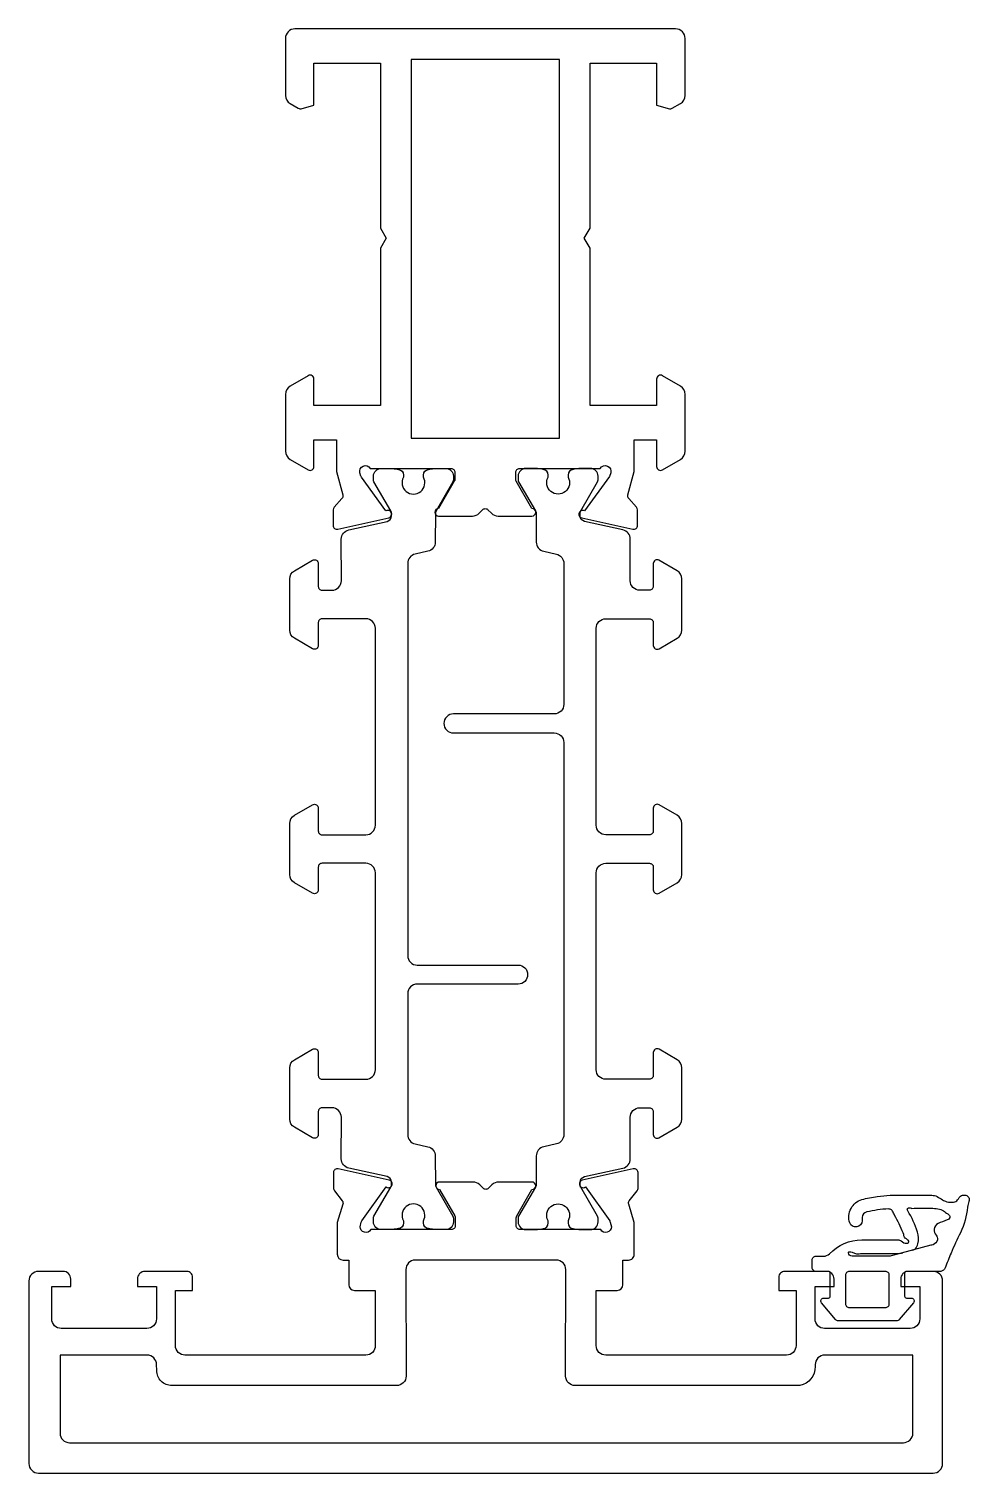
# Model space of a CAD drawing. Header units: millimetres. Extents: x 0 to 49.4, y 0 to 75.9.
import ezdxf

# ---------------------------------------------------------------- set-up
doc = ezdxf.new("R2010")
doc.units = ezdxf.units.MM
doc.layers.add('Aluminium', color=4, linetype='Continuous')
doc.layers.add('Rubber', color=1, linetype='Continuous')

msp = doc.modelspace()

# ---------------------------------------------------------------- linework, layer by layer
at = {"layer": 'Aluminium'}
for points in [[(30.504, 52.369), (29.195, 50.567, 1.178332), (29.048, 50.201), (31.727, 49.607, 0.479656), (31.971, 49.802), (31.971, 50.627, 0.185256), (31.919, 50.76), (31.508, 51.217, -0.253883), (31.464, 51.403), (31.797, 52.646), (31.797, 54.298), (32.976, 54.298), (32.976, 52.898, 0.57735), (33.276, 52.725), (34.226, 53.274, 0.267949), (34.476, 53.707), (34.476, 56.69, 0.267949), (34.226, 57.123), (33.276, 57.672, 0.57735), (32.976, 57.498), (32.976, 56.098), (29.476, 56.098), (29.476, 64.379), (29.176, 64.898), (29.476, 65.418), (29.476, 74.098), (32.976, 74.098), (32.976, 71.885), (33.646, 71.705, 0.198912), (33.798, 71.725), (34.226, 71.973, 0.267949), (34.476, 72.406), (34.476, 75.398, 0.414214), (33.976, 75.898), (13.976, 75.898, 0.414214), (13.476, 75.398), (13.476, 72.406, 0.267949), (13.726, 71.973), (14.154, 71.725, 0.198912), (14.306, 71.705), (14.976, 71.885), (14.976, 74.098), (18.476, 74.098), (18.476, 65.418), (18.776, 64.898), (18.476, 64.379), (18.476, 56.098), (14.976, 56.098), (14.976, 57.498, 0.57735), (14.676, 57.672), (13.726, 57.123, 0.267949), (13.476, 56.69), (13.476, 53.707, 0.267949), (13.726, 53.274), (14.676, 52.725, 0.57735), (14.976, 52.898), (14.976, 54.298), (16.155, 54.298), (16.155, 52.646), (16.488, 51.403, -0.253883), (16.443, 51.217), (16.032, 50.76, 0.185256), (15.981, 50.627), (15.981, 49.802, 0.479656), (16.224, 49.607), (18.904, 50.201, 1.178332), (18.757, 50.567), (17.467, 52.342, -0.083094), (17.438, 52.401), (17.389, 52.561, -0.892533), (17.936, 52.798), (22.176, 52.798, -0.414214), (22.376, 52.598), (22.376, 52.225, -0.131652), (22.349, 52.125), (21.525, 50.698, 1), (21.525, 50.298), (21.776, 50.298), (23.3, 50.298, 0.198912), (23.654, 50.445), (23.834, 50.626, -0.414214), (24.117, 50.626), (24.298, 50.445, 0.198912), (24.651, 50.298), (26.192, 50.298), (26.426, 50.298, 1), (26.426, 50.698), (25.603, 52.125, -0.131652), (25.576, 52.225), (25.576, 52.598, -0.414214), (25.776, 52.798), (30.016, 52.798, -0.893833), (30.563, 52.562)], [(39.398, 10.3), (39.398, 9.6), (40.3, 9.6), (40.3, 6.7, -0.414212), (39.8, 6.2), (30.3, 6.2, -0.414214), (29.8, 6.7), (29.8, 9.6), (30.906, 9.6, 0.414213), (31.206, 9.9), (31.206, 11.198), (31.501, 11.198, 0.414214), (31.801, 11.498), (31.801, 13.173), (31.508, 14.129, -0.244698), (31.542, 14.311), (31.953, 14.837, 0.172618), (31.998, 14.963), (31.998, 15.798, 0.479614), (31.752, 15.99), (29.073, 15.396, 1.238312), (29.236, 15.04), (30.51, 13.254, -0.080897), (30.538, 13.196), (30.601, 12.948, -0.767327), (30.041, 12.798), (25.801, 12.798, -0.414214), (25.601, 12.998), (25.601, 13.415, -0.131652), (25.627, 13.515), (26.426, 14.898, 0.999998), (26.426, 15.298), (24.681, 15.298, 0.198912), (24.327, 15.152), (24.147, 14.971, -0.414214), (23.864, 14.971), (23.683, 15.152, 0.198913), (23.33, 15.298), (21.575, 15.298, 0.999998), (21.575, 14.898), (22.374, 13.515, -0.131652), (22.401, 13.415), (22.401, 12.998, -0.414214), (22.201, 12.798), (17.96, 12.798, -0.767327), (17.401, 12.948), (17.463, 13.196, -0.080897), (17.491, 13.254), (18.765, 15.04, 1.238312), (18.928, 15.396), (16.249, 15.99, 0.479614), (16.003, 15.798), (16.003, 14.963, 0.172618), (16.048, 14.837), (16.459, 14.311, -0.244698), (16.493, 14.129), (16.201, 13.173), (16.201, 11.498, 0.414213), (16.501, 11.198), (16.799, 11.198), (16.799, 9.9, 0.414213), (17.099, 9.6), (18.199, 9.6), (18.199, 6.7, -0.414214), (17.699, 6.2), (8.2, 6.2, -0.414214), (7.7, 6.7), (7.7, 9.6), (8.6, 9.6), (8.6, 10.3, 0.414214), (8.3, 10.6), (6.1, 10.6, 0.414214), (5.7, 10.2), (5.7, 9.8), (6.7, 9.8), (6.7, 8.1, -0.414214), (6.2, 7.6), (1.7, 7.6, -0.414214), (1.2, 8.1), (1.2, 9.8), (2.2, 9.8), (2.2, 10.2, 0.414214), (1.8, 10.6), (0.5, 10.6, 0.414214), (0, 10.1), (0, 0.5, 0.414214), (0.5, 0), (47.5, 0, 0.414214), (48, 0.5), (48, 10.1, 0.414214), (47.5, 10.6), (46.2, 10.6, 0.414214), (45.8, 10.2), (45.8, 9.8), (46.8, 9.8), (46.8, 8.1, -0.414214), (46.3, 7.6), (41.8, 7.6, -0.414214), (41.3, 8.1), (41.3, 9.8), (42.3, 9.8), (42.3, 10.2, 0.414214), (41.9, 10.6), (39.698, 10.6, 0.414214)], [(46.437, 2.1), (46.437, 6.2), (41.805, 6.2, 0.414214), (41.305, 5.7), (41.305, 5.6, -0.364492), (40.497, 4.6), (28.697, 4.6, -0.414214), (28.197, 5.1), (28.204, 10.696, 0.414214), (27.704, 11.196), (20.283, 11.198, 0.400993), (19.805, 10.698), (19.816, 5.1, -0.414214), (19.316, 4.6), (7.516, 4.6, -0.414214), (6.716, 5.4), (6.705, 5.7, 0.414203), (6.205, 6.2), (1.637, 6.2), (1.637, 2.1, 0.414214), (2.137, 1.6), (45.937, 1.6, 0.414214)]]:
    msp.add_lwpolyline(points, format="xyb", close=True, dxfattribs=at)
msp.add_lwpolyline([(27.876, 54.398), (27.876, 74.298), (20.076, 74.298), (20.076, 54.398)], close=True, dxfattribs=at)
at = {"layer": 'Rubber', "transparency": 33554687}
for points in [[(19.01, 15.034, 0.131652), (19.051, 15.184), (19.05, 15.289, 0.350189), (18.815, 15.58), (16.804, 16.026, -0.351665), (16.412, 16.514), (16.413, 18.698, 0.414339), (15.913, 19.198), (15.401, 19.198, 0.414214), (15.201, 18.998), (15.201, 17.798, -0.57735), (14.901, 17.625), (13.951, 18.174, -0.267949), (13.701, 18.607), (13.701, 21.29, -0.267949), (13.951, 21.723), (14.901, 22.272, -0.57735), (15.201, 22.098), (15.201, 20.898, 0.414214), (15.401, 20.698), (17.701, 20.698, 0.414214), (18.201, 21.198), (18.201, 31.548, 0.414214), (17.701, 32.048), (15.401, 32.048, 0.414214), (15.201, 31.848), (15.201, 30.648, -0.57735), (14.901, 30.475), (13.951, 31.024, -0.267949), (13.701, 31.457), (13.701, 32.798), (13.701, 34.14, -0.267949), (13.951, 34.573), (14.901, 35.122, -0.57735), (15.201, 34.948), (15.201, 33.748, 0.414214), (15.401, 33.548), (17.701, 33.548, 0.414214), (18.201, 34.048), (18.201, 44.398, 0.414214), (17.701, 44.898), (15.401, 44.898, 0.414214), (15.201, 44.698), (15.201, 43.498, -0.57735), (14.901, 43.325), (13.951, 43.874, -0.267949), (13.701, 44.307), (13.701, 46.99, -0.267949), (13.951, 47.423), (14.901, 47.972, -0.57735), (15.201, 47.798), (15.201, 46.598, 0.414214), (15.401, 46.398), (15.913, 46.398, 0.414339), (16.413, 46.899), (16.412, 49.082, -0.351793), (16.804, 49.571), (18.815, 50.017, 0.350189), (19.05, 50.308), (19.051, 50.413, 0.131652), (19.01, 50.563), (18.127, 52.092, -0.131652), (18.101, 52.192), (18.101, 52.398, -0.414214), (18.501, 52.798), (19.082, 52.798, -0.044632), (19.118, 52.795, 0.012287), (19.414, 52.749, -0.37684), (19.676, 52.452), (19.676, 52.339, 1.69614), (20.726, 52.339), (20.726, 52.452, -0.37684), (20.987, 52.749, 0.012287), (21.283, 52.795, -0.044632), (21.319, 52.798), (21.901, 52.798, -0.414214), (22.301, 52.398), (22.301, 52.192, -0.131652), (22.274, 52.092), (21.391, 50.563, 0.131652), (21.351, 50.413), (21.35, 48.931, -0.351509), (20.958, 48.443), (20.292, 48.296, 0.351665), (19.901, 47.807), (19.901, 27.198, 0.414214), (20.401, 26.698), (25.701, 26.698, -0.414214), (26.201, 26.198, -0.414214), (25.701, 25.698), (20.401, 25.698, 0.414214), (19.901, 25.198), (19.901, 17.79, 0.351665), (20.292, 17.301), (20.958, 17.154, -0.351509), (21.35, 16.666), (21.351, 15.184, 0.131652), (21.391, 15.034), (22.274, 13.505, -0.131652), (22.301, 13.405), (22.301, 13.198, -0.414214), (21.901, 12.798), (21.319, 12.798, -0.044632), (21.283, 12.802, 0.012287), (20.987, 12.848, -0.37684), (20.726, 13.145), (20.726, 13.258, 1.69614), (19.676, 13.258), (19.676, 13.145, -0.37684), (19.414, 12.848, 0.012287), (19.118, 12.802, -0.044632), (19.082, 12.798), (18.501, 12.798, -0.414214), (18.101, 13.198), (18.101, 13.405, -0.131652), (18.127, 13.505)], [(27.043, 48.443), (27.709, 48.296, -0.351665), (28.101, 47.807), (28.101, 40.398, -0.414214), (27.601, 39.898), (22.301, 39.898, 0.414214), (21.801, 39.398, 0.414214), (22.301, 38.898), (27.601, 38.898, -0.414214), (28.101, 38.398), (28.101, 17.79, -0.351665), (27.709, 17.301), (27.043, 17.154, 0.351509), (26.651, 16.666), (26.651, 15.184, -0.131652), (26.61, 15.034), (25.727, 13.505, 0.131652), (25.701, 13.405), (25.701, 13.198, 0.414214), (26.101, 12.798), (26.682, 12.798, 0.044632), (26.718, 12.802, -0.012287), (27.014, 12.848, 0.37684), (27.276, 13.145), (27.276, 13.258, -1.69614), (28.326, 13.258), (28.326, 13.145, 0.37684), (28.587, 12.848, -0.012287), (28.883, 12.802, 0.044632), (28.919, 12.798), (29.501, 12.798, 0.414214), (29.901, 13.198), (29.901, 13.405, 0.131652), (29.874, 13.505), (28.991, 15.034, -0.131652), (28.951, 15.184), (28.951, 15.289, -0.350189), (29.186, 15.58), (31.197, 16.026, 0.351793), (31.589, 16.515), (31.588, 18.698, -0.414339), (32.088, 19.198), (32.6, 19.198, -0.414214), (32.8, 18.998), (32.8, 17.798, 0.57735), (33.1, 17.625), (34.05, 18.174, 0.267949), (34.3, 18.607), (34.301, 21.29, 0.267949), (34.051, 21.723), (33.101, 22.272, 0.57735), (32.801, 22.098), (32.801, 20.898, -0.414214), (32.601, 20.698), (30.301, 20.698, -0.414214), (29.801, 21.198), (29.801, 31.548, -0.414214), (30.301, 32.048), (32.601, 32.048, -0.414214), (32.801, 31.848), (32.801, 30.648, 0.57735), (33.101, 30.475), (34.051, 31.024, 0.267949), (34.301, 31.457), (34.301, 32.798), (34.301, 34.14, 0.267949), (34.051, 34.573), (33.101, 35.122, 0.57735), (32.801, 34.948), (32.801, 33.748, -0.414214), (32.601, 33.548), (30.301, 33.548, -0.414214), (29.801, 34.048), (29.801, 44.398, -0.414214), (30.301, 44.898), (32.601, 44.898, -0.414214), (32.801, 44.698), (32.801, 43.498, 0.57735), (33.101, 43.325), (34.051, 43.874, 0.267949), (34.301, 44.307), (34.3, 46.99, 0.267949), (34.05, 47.423), (33.1, 47.972, 0.57735), (32.8, 47.798), (32.8, 46.598, -0.414214), (32.6, 46.398), (32.088, 46.398, -0.414339), (31.588, 46.899), (31.589, 49.083, 0.351665), (31.197, 49.571), (29.186, 50.017, -0.350189), (28.951, 50.308), (28.951, 50.413, -0.131652), (28.991, 50.563), (29.874, 52.092, 0.131652), (29.901, 52.192), (29.901, 52.398, 0.414214), (29.501, 52.798), (28.919, 52.798, 0.044632), (28.883, 52.795, -0.012287), (28.587, 52.749, 0.37684), (28.326, 52.452), (28.326, 52.339, -1.69614), (27.276, 52.339), (27.276, 52.452, 0.37684), (27.014, 52.749, -0.012287), (26.718, 52.795, 0.044632), (26.682, 52.798), (26.101, 52.798, 0.414214), (25.701, 52.398), (25.701, 52.192, 0.131652), (25.727, 52.092), (26.61, 50.563, -0.131652), (26.651, 50.413), (26.651, 48.931, 0.351509)]]:
    msp.add_lwpolyline(points, format="xyb", close=True, dxfattribs=at)
at = {"layer": 'Rubber'}
for points in [[(41.75, 9.2), (42, 9.2, 0.414214), (42.1, 9.3), (42.1, 10.5, 0.414214), (42, 10.6), (41.35, 10.6, -0.414214), (41.15, 10.8), (41.15, 11.2, -0.414214), (41.35, 11.4), (41.735, 11.4, 0.176327), (42.057, 11.517, -0.207909), (43.755, 12.259), (45.647, 12.261, -0.16407), (45.825, 12.202), (45.968, 12.109, 0.133911), (46.088, 12.085, 0.149412), (46.201, 12.113, 0.302776), (46.222, 12.196, 0.156156), (46.158, 12.268, -0.014426), (46.038, 12.353, -0.177793), (45.97, 12.472, 0.087704), (45.925, 12.621, 0.035566), (45.478, 13.55, 0.0025), (45.367, 13.763, 0.195686), (45.24, 13.869, 0.082311), (45.154, 13.883, 0.050141), (44.011, 13.723, 0.349731), (43.773, 13.438), (43.773, 13.259, -0.805421), (43.118, 13.15, -0.222141), (43.188, 13.904, -0.192219), (43.751, 14.379, -0.028883), (44.569, 14.535, -0.016757), (45.247, 14.6), (47.289, 14.6, -0.034247), (47.575, 14.587, -0.086161), (47.706, 14.531, -0.022832), (47.994, 14.364, 0.054192), (48.214, 14.264, 0.119377), (48.573, 14.242, 0.194696), (48.785, 14.362, 0.059282), (48.868, 14.481, -0.220126), (49.051, 14.6), (49.217, 14.6, -0.255227), (49.374, 14.476, -0.155596), (49.377, 14.279, 0.039888), (49.312, 13.982, -0.087136), (48.934, 12.634, 0.012498), (48.445, 11.563, 0.009783), (48.132, 10.783, -0.251998), (47.9, 10.6), (46.1, 10.6, 0.414214), (46, 10.5), (46, 9.3, 0.414214), (46.1, 9.2), (46.35, 9.2, -0.63707), (46.465, 8.954), (45.725, 8.071, -0.221695), (45.571, 8), (42.528, 8, -0.221695), (42.375, 8.071), (41.635, 8.954, -0.63707)], [(43.1, 10.6, 0.414214), (42.9, 10.4), (42.9, 8.9, 0.414214), (43.1, 8.7), (45, 8.7, 0.414214), (45.2, 8.9), (45.2, 10.4, 0.414214), (45, 10.6)]]:
    msp.add_lwpolyline(points, format="xyb", close=True, dxfattribs=at)
msp.add_lwpolyline([(46.428, 11.719, 0.127497), (46.567, 11.788, 0.104289), (46.706, 12.05, 0.145726), (46.683, 12.669, 0.06315), (46.169, 13.778, -0.098233), (46.145, 13.848, -0.185097), (46.16, 13.903, -0.353394), (46.341, 13.928, 0.131219), (46.387, 13.914, -0.011046), (47.292, 13.922, -0.011443), (47.669, 13.905, -0.120776), (47.983, 13.81, -0.051025), (48.199, 13.661, 0.099426), (48.273, 13.62, -0.155917), (48.346, 13.563), (48.357, 13.547, -0.330052), (48.352, 13.388, -0.248624), (48.244, 13.303, 0.008797), (47.758, 13.115, 0.22449), (47.553, 12.814, 0.253728), (47.653, 12.511, -0.231161), (47.722, 12.264, -0.265239), (47.501, 12, -0.042169), (47.372, 11.972), (45.366, 11.434, -0.065543), (45.107, 11.4), (43.245, 11.4, -0.363579), (43.049, 11.581, -0.418693), (43.092, 11.624, -0.075244), (43.249, 11.608, -0.052208), (43.332, 11.573, 0.123461), (43.522, 11.522, 0.059734), (43.693, 11.538, -0.062315), (43.814, 11.55), (45.628, 11.547, 0.074218), (45.918, 11.582)], format="xyb", dxfattribs=at)

doc.saveas('drawing.dxf')
